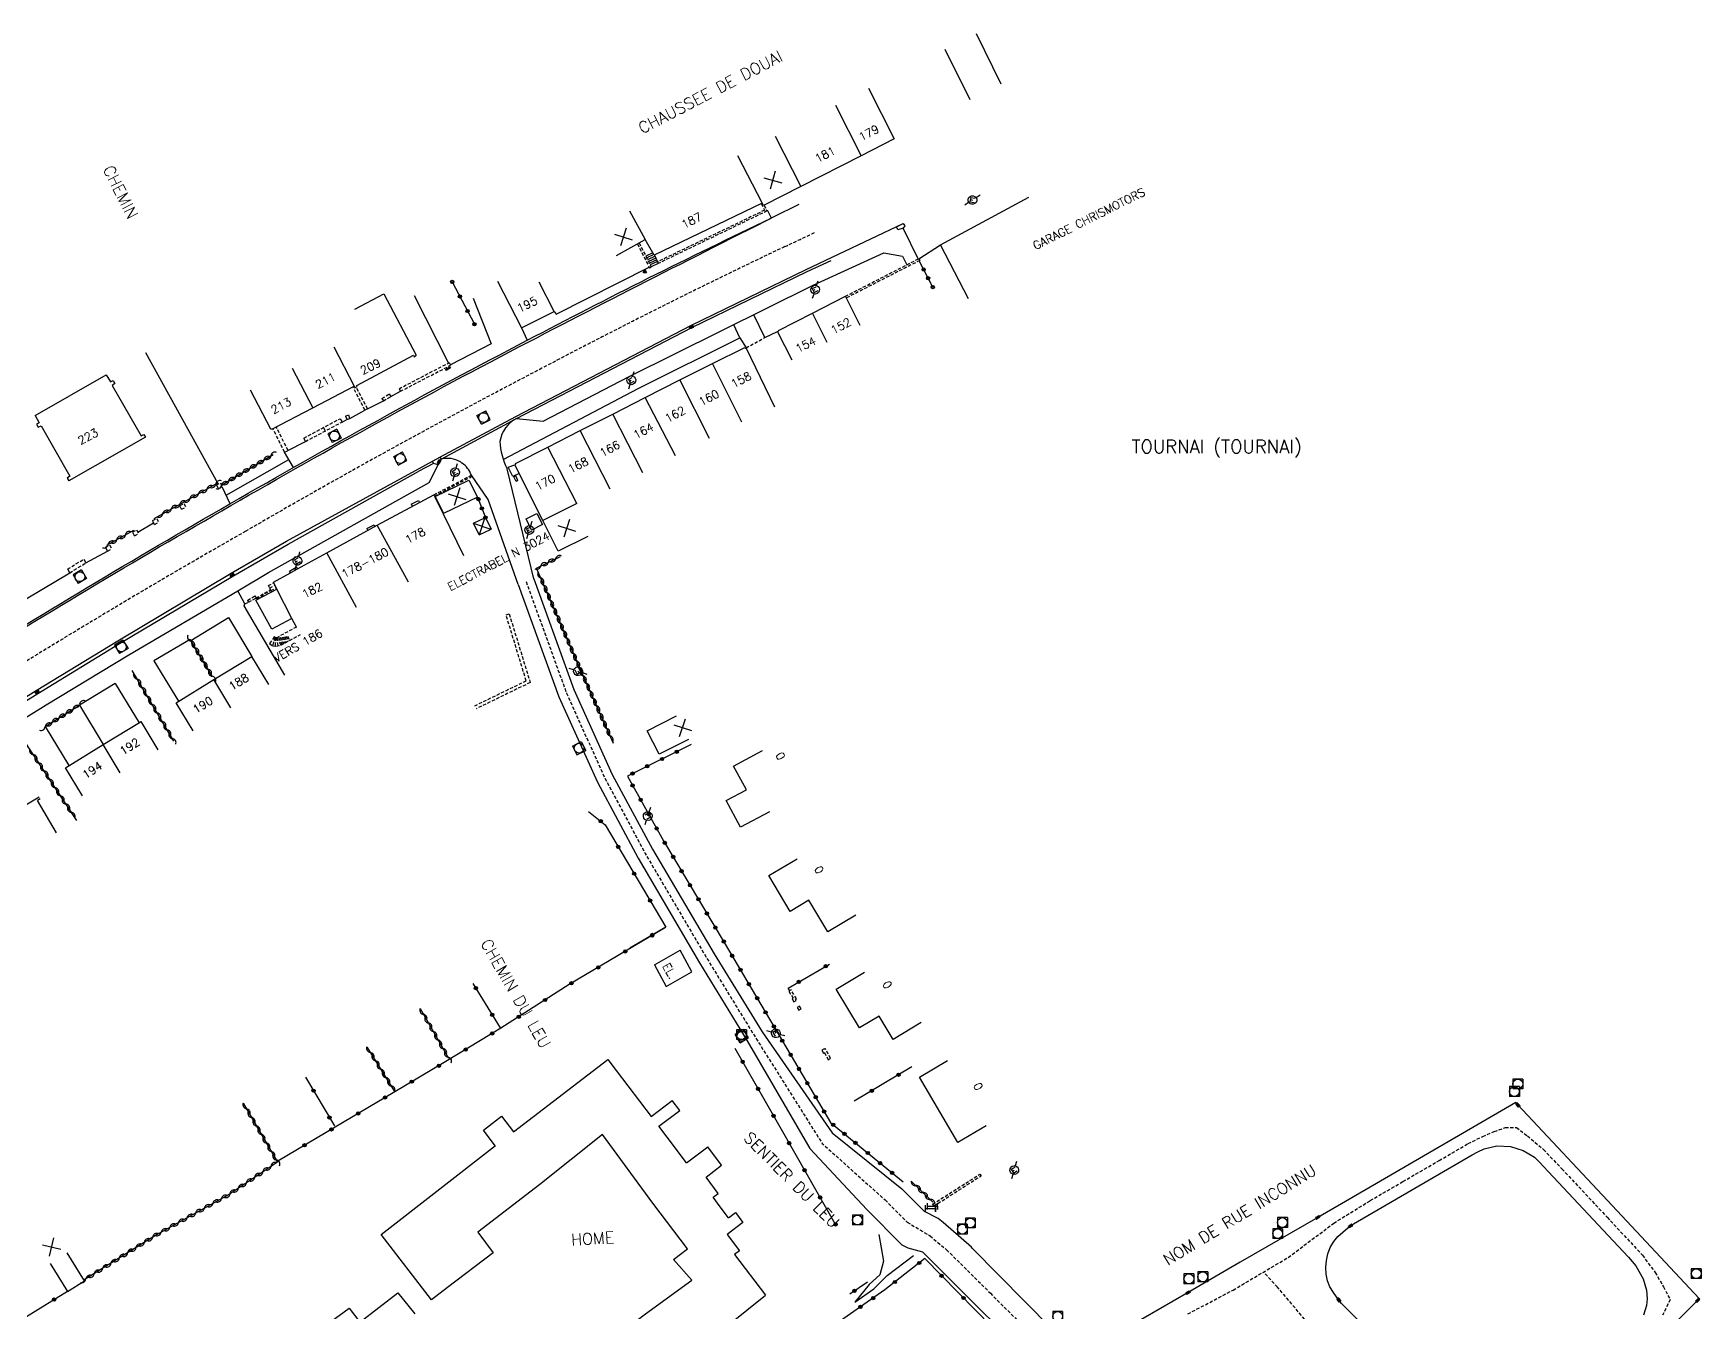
# Model space of a CAD drawing. Header units: millimetres. Extents: x 79000 to 80000, y 143000 to 144000.
# Drawn here: x 79348.8 to 79602.6, y 143354.6 to 143549.2 of the extents above; entities that cross this region are included whole.
import ezdxf
from ezdxf.enums import TextEntityAlignment as Align

# ---------------------------------------------------------------- set-up
doc = ezdxf.new("R2010")
doc.units = ezdxf.units.MM
doc.linetypes.add('DASHED', pattern=[0.75, 0.5, -0.25])
doc.layers.get('0').update_dxf_attribs({"linetype": 'CONTINUOUS'})
for name, color, linetype in [('W0001', 6, 'DASHED'), ('W0008', 7, 'CONTINUOUS'), ('W0100', 7, 'CONTINUOUS'), ('W0112', 1, 'DASHED'), ('W0310', 3, 'CONTINUOUS'), ('W0322', 7, 'CONTINUOUS'), ('W0330', 7, 'CONTINUOUS'), ('W0334', 7, 'CONTINUOUS'), ('W0400', 7, 'CONTINUOUS'), ('W0420', 7, 'CONTINUOUS'), ('W0471', 7, 'CONTINUOUS'), ('W0851', 7, 'CONTINUOUS'), ('W0980', 7, 'CONTINUOUS'), ('W0984', 7, 'CONTINUOUS'), ('W0989', 7, 'CONTINUOUS'), ('W0991', 7, 'CONTINUOUS'), ('W1102', 7, 'CONTINUOUS'), ('W1474', 7, 'CONTINUOUS')]:
    doc.layers.add(name, color=color, linetype=linetype)
doc.styles.get("Standard").update_dxf_attribs({"font": 'romans.shx', "width": 0.85})

# ---------------------------------------------------------------- blocks, each defined once
blk = doc.blocks.new('T420')
for p, q in [((0.75, 0.75), (-0.75, 0.75)), ((-0.75, 0.75), (-0.75, -0.75)), ((0.75, 0.75), (0.75, -0.75)), ((0.75, -0.75), (-0.75, -0.75))]:
    blk.add_line(p, q)
blk.add_ellipse((0, 0), major_axis=(-0.53, 0.53), ratio=1, start_param=3.926991, end_param=10.210176)
blk = doc.blocks.new('t322o')
at = {"color": 0, "linetype": 'Continuous'}
for radius in [0.25, 0.15]:
    blk.add_circle((0, 0), radius, dxfattribs=at)
blk = doc.blocks.new('t310o')
at = {"color": 0, "linetype": 'Continuous'}
for centre, start, end in [((-0.5, 0.38), 216.8699, 323.1304), ((0.5, -0.37), 36.8699, 143.1303)]:
    blk.add_arc(centre, 0.625, start, end, dxfattribs=at)
blk = doc.blocks.new('T471')
for p, q in [((-0.333334, 0.333334), (-0.333334, -0.333334)), ((-0.333334, 0.333334), (0.333334, 0.333334)), ((-0.333334, 0), (0, 0)), ((0.500001, 0.500001), (1.000002, 1.000002)), ((-0.500001, -0.500001), (-1.000002, -1.000002)), ((-0.333334, -0.333334), (0.333334, -0.333334))]:
    blk.add_line(p, q)
blk.add_ellipse((0, 0), major_axis=(0.471405, 0.471405), ratio=1, start_param=5.4977871438, end_param=11.780972451)
blk = doc.blocks.new('t991o')
at = {"color": 0, "linetype": 'Continuous'}
for p, q in [((-1, 1), (1, -1)), ((-1, -1), (1, 1))]:
    blk.add_line(p, q, dxfattribs=at)
blk = doc.blocks.new('T851')
for p, q in [((-0.25, -0.15), (0, 0.32)), ((0, 0.32), (0.25, -0.15)), ((-0.25, -0.15), (0.25, -0.15))]:
    blk.add_line(p, q)
for major_axis in [(-0.106, 0.106), (-0.0354, 0.0354), (-0.0236, 0.0236)]:
    blk.add_ellipse((0, 0), major_axis=major_axis, ratio=1, start_param=3.926991, end_param=10.210176)
blk = doc.blocks.new('T400')
for p, q in [((-0.15, 0.3), (0.15, 0.3)), ((-0.15, -0.25), (-0.15, 0.3)), ((-0.15, 0.15), (0.15, 0.15)), ((-0.15, 0), (0.15, 0)), ((0.15, 0.3), (0.15, -0.25)), ((-0.15, -0.15), (0.15, -0.15)), ((-0.15, -0.25), (-0.15, -0.3)), ((-0.15, -0.3), (0.15, -0.3)), ((0.15, -0.3), (0.15, -0.25))]:
    blk.add_line(p, q)
blk = doc.blocks.new('T1474')
at = {"color": 0, "linetype": 'Continuous', "flags": 128}
for points in [[(-0.75, -0.5), (-0.75, 0.5)], [(-0.75, 0), (0.75, 0)], [(0.75, 0), (0.75, -0.5), (0.75, 0.5)]]:
    blk.add_lwpolyline(points, dxfattribs=at)

msp = doc.modelspace()

# ---------------------------------------------------------------- linework, layer by layer
at = {"layer": 'W0001'}
msp.add_lwpolyline([(79467.79, 143518.95, -0.003365), (79463.09, 143516.72, 0.010296), (79426.15, 143498.23, 0.011449), (79381.09, 143473.44, 0.010017), (79341.24, 143449.67), (79327.84, 143441.47), (79320.81, 143436.98), (79309.64, 143429.95), (79283.84, 143412.99), (79279.34, 143410.09, 0.015358), (79234.88, 143377.73, 0.013678), (79178.09, 143330.46, 0.008242), (79139.73, 143295.32, 0.000587), (79075.69, 143234.77, -0.000167), (79000, 143163.3)], format="xyb", dxfattribs=at)
at = {"layer": 'W0001', "flags": 128}
msp.add_lwpolyline([(79423.75, 143465.78), (79429.88, 143448.82), (79435.74, 143435.86), (79441.87, 143424.42), (79451.24, 143408.49), (79458.52, 143396.63), (79468.8, 143380.33), (79478.35, 143371.75)], dxfattribs=at)
at = {"layer": 'W0001'}
for points in [[(79524.43, 143354.41), (79531.31, 143358.04), (79539.69, 143363), (79546.61, 143368.21), (79552.16, 143371.64), (79557.13, 143374.53), (79562.65, 143377.74), (79567.06, 143380.3), (79569.28, 143381.39), (79571.03, 143382.16), (79572.72, 143382.74), (79574.41, 143382.76), (79576.08, 143381.49), (79578.53, 143379.4), (79581.33, 143376.46), (79588.22, 143369.1), (79593.57, 143363.35), (79595.51, 143360.73), (79596.77, 143358.55), (79597.79, 143356.6), (79596.65, 143354.21)], [(79478.35, 143371.75), (79481.73, 143368.35), (79485.2, 143366.28), (79487.7, 143364.16), (79494.37, 143357.56), (79500.55, 143351.35)], [(79542.17, 143353.6), (79538.06, 143358.49), (79535.92, 143360.77)]]:
    msp.add_lwpolyline(points, dxfattribs=at)
at = {"layer": 'W0008', "flags": 128}
msp.add_lwpolyline([(79335.64, 143451.51, -0.010014), (79378.84, 143477.34, -0.011443), (79424.07, 143502.21, -0.003234), (79465.28, 143523.19, 0.044302), (79465.28, 143523.19, -0.000006)], format="xyb", dxfattribs=at)
at = {"layer": 'W0008'}
for points in [[(79302.44, 143419.32), (79302.33, 143419.58), (79304.29, 143420.83), (79318.64, 143430.12), (79333.05, 143439.2), (79349.19, 143449.21), (79361.65, 143456.77), (79378.86, 143467.04), (79387.29, 143471.93), (79410.63, 143484.71), (79422.18, 143490.89), (79448.82, 143504.74), (79466.33, 143513.23), (79481.11, 143520.25), (79481.11, 143520.25), (79481.11, 143520.25), (79481.36, 143519.86)], [(79424.94, 143466.22), (79420.86, 143482.94)], [(79422.56, 143465.34), (79417.98, 143478.28), (79415.42, 143481.96)], [(79422.56, 143465.34), (79428.73, 143448.26), (79434.63, 143435.27), (79440.79, 143423.74), (79450.12, 143407.82), (79457.37, 143395.96), (79466.93, 143379.55), (79475.59, 143370.27)], [(79424.94, 143466.22), (79431.03, 143449.38), (79436.85, 143436.46), (79442.95, 143425.11), (79452.35, 143409.16), (79459.66, 143397.3), (79470.32, 143381.97), (79480.89, 143373.45)], [(79387.06, 143451.56), (79380.87, 143462.09), (79380.97, 143462.4)], [(79584.33, 143338.77), (79601.97, 143356.47), (79602.23, 143356.74), (79588.96, 143370.89), (79574.64, 143386.19), (79574.3, 143386.55), (79547.77, 143371.15), (79544.18, 143369.08), (79532.39, 143362.27), (79524.45, 143357.65), (79515.33, 143352.38)], [(79549.17, 143367.78), (79549.63, 143368.1), (79567.65, 143378.62), (79568.54, 143379.08), (79569.49, 143379.49), (79571.45, 143379.97), (79573.5, 143379.87), (79575.43, 143379.25), (79577.16, 143378.24), (79577.92, 143377.5), (79579.25, 143376.08), (79591.48, 143363.05), (79592.58, 143361.73), (79593.7, 143359.73), (79594.2, 143358.02), (79594.3, 143356.72), (79594.22, 143355.68), (79593.76, 143354.22)], [(79503.63, 143352.23), (79491.65, 143364.35), (79491.48, 143364.54), (79487.21, 143368.32), (79486.42, 143368.9), (79484.35, 143369.97), (79483.68, 143370.65), (79480.89, 143373.45)], [(79475.59, 143370.27), (79480.93, 143364.92), (79481.8, 143364.47), (79484.05, 143363.85), (79490.05, 143357.86), (79497.98, 143349.95)], [(79477.41, 143366.51), (79478.14, 143362.43), (79477.54, 143360.37), (79475.95, 143358.89), (79473.78, 143356.21), (79476.66, 143358.24), (79478.67, 143360.25), (79482.66, 143363.27)], [(79565.51, 143338.16), (79547.81, 143356.01), (79547.39, 143356.52), (79546.58, 143357.64), (79546.04, 143358.51), (79545.64, 143359.45), (79545.44, 143360.47), (79545.41, 143361.49), (79545.49, 143362.54), (79545.74, 143363.52), (79546.09, 143364.49), (79546.62, 143365.42), (79547.23, 143366.16), (79548.77, 143367.49), (79549.22, 143367.83)]]:
    msp.add_lwpolyline(points, dxfattribs=at)
for points in [[(79422.29, 143490.6, 0.226997), (79419.75, 143487.11, 0.101095), (79420.86, 143482.94, 0.101095)], [(79415.42, 143481.96, 0.152237), (79413.99, 143483.81), (79413.74, 143483.97, 0.194899), (79410.83, 143484.42)]]:
    msp.add_lwpolyline(points, format="xyb", dxfattribs=at)
at = {"layer": 'W0100'}
for p, q in [((79437.5, 143515.39), (79441.87, 143517.82)), ((79491.04, 143508.76), (79486.79, 143517.01)), ((79397.69, 143507.21), (79402.12, 143509.54)), ((79402.12, 143509.54), (79407.03, 143500.2)), ((79474.57, 143504.71), (79472.32, 143509.17)), ((79464.22, 143499.43), (79462.01, 143503.81)), ((79461.59, 143492.3), (79457.21, 143501.33)), ((79349.05, 143491.06), (79359.87, 143497.24)), ((79381.75, 143494.93), (79384.87, 143488.99)), ((79409.87, 143478.69), (79411.13, 143476.1)), ((79409.92, 143478.71), (79411.17, 143476.12)), ((79416.36, 143478.63), (79411.17, 143476.12)), ((79415.76, 143474.66), (79417.55, 143475.52)), ((79416.62, 143472.88), (79415.76, 143474.66)), ((79416.62, 143472.88), (79418.41, 143473.73)), ((79433.11, 143472.62), (79428.63, 143470.4)), ((79388.08, 143460.19), (79385.05, 143458.54)), ((79388.81, 143458.86), (79388.08, 143460.19)), ((79384.6, 143450.12), (79382.01, 143454.39)), ((79373.09, 143443.08), (79370.49, 143447.36)), ((79367.78, 143440.2), (79365.19, 143444.48)), ((79356.25, 143433.2), (79353.65, 143437.48)), ((79349.82, 143432.73), (79349.39, 143432.47)), ((79352.29, 143427.57), (79349.39, 143432.47)), ((79443.26, 143407.52), (79447.17, 143409.72)), ((79443.26, 143407.52), (79445.07, 143404.22)), ((79442.75, 143384.44), (79445.96, 143386.87)), ((79448.17, 143377.38), (79451.37, 143379.8)), ((79454.53, 143369.02), (79455.59, 143369.82)), ((79398.43, 143353.15), (79404.23, 143357.61)), ((79404.23, 143357.61), (79406.79, 143354.41))]:
    msp.add_line(p, q, dxfattribs=at)
for points in [[(79479.76, 143533.1), (79479.76, 143533.1), (79479.76, 143533.1), (79479.76, 143533.1), (79479.76, 143533.1), (79479.76, 143533.1), (79474.7, 143530.53), (79465.54, 143525.88), (79459.86, 143522.98), (79459.67, 143523.33), (79443.21, 143515.42), (79441.87, 143517.82)], [(79486.79, 143517.01), (79500.22, 143524.22)], [(79462.01, 143503.81), (79462.18, 143503.89), (79462.14, 143503.98), (79467.29, 143506.59), (79472.32, 143509.17)], [(79384.87, 143488.99), (79385.02, 143489.07), (79385.08, 143488.96), (79391.3, 143492.22), (79397.57, 143495.5), (79397.7, 143495.26), (79398.06, 143495.45), (79397.99, 143495.6), (79406.59, 143500.19), (79406.69, 143499.97), (79407.03, 143500.2)], [(79428.63, 143470.4), (79426.3, 143475.08), (79422.02, 143483.56), (79422.18, 143483.64), (79422.12, 143483.76), (79427.07, 143486.24), (79431.99, 143488.75), (79436.93, 143491.25), (79441.84, 143493.76), (79447.13, 143496.46), (79452.08, 143498.95), (79457.04, 143501.36), (79457.09, 143501.27), (79457.21, 143501.33)], [(79359.87, 143497.24), (79360.52, 143496.14), (79360.91, 143496.35), (79361.16, 143495.92), (79360.78, 143495.62), (79365.17, 143487.97), (79365.61, 143488.17), (79365.86, 143487.75), (79354.18, 143481.08)], [(79349.05, 143491.06), (79349.66, 143489.94), (79349.28, 143489.71), (79349.52, 143489.28), (79349.99, 143489.45), (79354.34, 143481.79), (79353.94, 143481.51), (79354.18, 143481.08)], [(79409.92, 143478.71), (79415.03, 143481.19), (79416.36, 143478.63)], [(79385.05, 143458.54), (79382.64, 143462.95), (79385.84, 143464.64), (79385.34, 143465.59), (79385.3, 143465.67), (79387.89, 143467.12), (79388.96, 143467.72), (79393.42, 143470.15), (79401.09, 143474.34), (79409.72, 143478.97), (79409.87, 143478.69)], [(79417.55, 143475.52), (79418.41, 143473.73)], [(79370.49, 143447.36), (79376.24, 143450.89), (79382.01, 143454.39)], [(79353.65, 143437.48), (79359.42, 143440.98), (79365.19, 143444.48)], [(79448.45, 143441.78), (79444, 143439.51), (79442.18, 143443.08), (79446.63, 143445.36)], [(79460.76, 143430.78), (79456.35, 143428.41), (79454.17, 143432.47), (79457.25, 143434.12), (79455.31, 143437.73), (79459.71, 143440.11)], [(79349.67, 143432.99), (79341.78, 143428.32), (79342.29, 143427.46), (79338.41, 143425.17)], [(79473.93, 143415.05), (79469.63, 143412.51), (79466.77, 143417.33), (79463.92, 143415.63), (79460.68, 143421.07), (79464.98, 143423.63)], [(79445.07, 143404.22), (79448.98, 143406.41), (79447.17, 143409.72)], [(79483.87, 143398.74), (79479.59, 143396.16), (79477.44, 143399.71), (79474.45, 143397.92), (79470.93, 143403.82), (79475.22, 143406.39)], [(79421.85, 143382.11), (79436.2, 143393.08), (79436.2, 143393.08)], [(79493.75, 143383.02), (79489.45, 143380.47), (79483.57, 143390.39), (79487.87, 143392.94)], [(79448.17, 143377.38), (79445.21, 143381.28), (79443.94, 143382.94), (79447.11, 143385.36), (79445.96, 143386.87)], [(79419.06, 143379.98), (79417.24, 143382.37), (79420.02, 143384.49), (79421.85, 143382.11)], [(79401.7, 143366.5), (79401.7, 143366.5), (79419.09, 143380)], [(79454.53, 143369.02), (79453.27, 143370.71), (79452.19, 143372.14), (79452.97, 143372.74), (79451.16, 143375.18), (79453.47, 143377.03), (79451.37, 143379.8)], [(79351.33, 143362.08), (79353.98, 143357.84), (79356.56, 143359.45), (79353.91, 143363.7)], [(79448.78, 143348.13), (79460.14, 143357.26), (79460.14, 143357.26)], [(79395.64, 143351.01), (79394, 143353.19), (79396.8, 143355.3), (79398.43, 143353.15)]]:
    msp.add_lwpolyline(points, dxfattribs=at)
msp.add_lwpolyline([(79419.4, 143511.49, 0.225326), (79419.4, 143511.49), (79423.06, 143504.38), (79428.01, 143506.87), (79425.73, 143511.31)], format="xyb", dxfattribs=at)
at = {"layer": 'W0100', "flags": 128}
for points in [[(79411.13, 143476.1), (79414.21, 143469.74)], [(79436.2, 143393.08), (79437.45, 143391.45), (79442.75, 143384.44)], [(79418.9, 143340.24), (79426.1, 143345.73), (79433.29, 143351.23), (79434.92, 143349.12), (79441.89, 143354.4), (79448.94, 143359.53), (79446.19, 143362.67), (79448.31, 143364.29), (79443.03, 143371.27), (79435.39, 143381.68), (79425.83, 143374.11), (79416.38, 143366.85), (79418.74, 143363.7), (79411.79, 143358.4), (79409.35, 143356.53), (79401.7, 143366.5)], [(79455.59, 143369.82), (79456.72, 143368.31), (79454.35, 143366.49), (79456.23, 143364.02), (79455.44, 143363.42), (79460.14, 143357.26)]]:
    msp.add_lwpolyline(points, dxfattribs=at)
at = {"layer": 'W0112'}
for p, q in [((79442.52, 143513.52), (79442.78, 143513.65)), ((79443.74, 143514.41), (79443.86, 143514.17)), ((79457.21, 143501.33), (79460.06, 143502.9)), ((79412.05, 143499.08), (79412.25, 143498.68)), ((79404.41, 143495.11), (79404.62, 143494.72)), ((79401.8, 143493.63), (79402.03, 143493.25)), ((79402.92, 143494.31), (79403.15, 143493.93)), ((79389.92, 143487.6), (79395.45, 143490.55)), ((79390.17, 143487.08), (79395.74, 143490.05)), ((79395.45, 143490.55), (79395.74, 143490.05)), ((79396.27, 143490.95), (79396.74, 143491.14)), ((79396.27, 143490.95), (79396.48, 143490.41)), ((79396.48, 143490.41), (79396.94, 143490.6)), ((79396.94, 143490.6), (79396.74, 143491.14)), ((79399.62, 143492.05), (79399.23, 143491.85)), ((79389.92, 143487.6), (79390.17, 143487.08)), ((79392.91, 143489.2), (79393.18, 143488.69)), ((79387.01, 143485.46), (79387.52, 143485.72)), ((79360.02, 143484.42), (79360.02, 143484.42)), ((79376.62, 143480.47), (79376.92, 143479.9)), ((79377.25, 143480.79), (79377.54, 143480.22)), ((79415.31, 143481.91), (79415.4, 143481.73)), ((79371.33, 143476.77), (79371.06, 143477.36)), ((79371.69, 143477.65), (79371.97, 143477.07)), ((79367.2, 143474.47), (79366.9, 143475.05)), ((79367.56, 143475.39), (79367.85, 143474.81)), ((79364.19, 143472.72), (79363.87, 143473.28)), ((79364.47, 143473.63), (79364.79, 143473.07)), ((79360.08, 143470.43), (79359.76, 143471)), ((79360.38, 143471.35), (79360.7, 143470.79)), ((79354.32, 143467.13), (79353.98, 143467.68)), ((79356.44, 143469.18), (79356.78, 143468.63)), ((79382.66, 143463.29), (79384.87, 143464.53)), ((79384.53, 143465.18), (79385.34, 143465.59)), ((79385.03, 143464.21), (79384.53, 143465.18)), ((79384.73, 143464.79), (79385.53, 143465.22)), ((79384.93, 143464.41), (79385.73, 143464.83)), ((79381.4, 143462.94), (79382.46, 143463.59)), ((79381.53, 143462.66), (79381.4, 143462.94)), ((79381.53, 143462.66), (79382.66, 143463.29)), ((79382.46, 143463.59), (79382.71, 143463.21)), ((79385.52, 143457.33), (79385.18, 143455.99)), ((79385.61, 143457.26), (79385.56, 143455.98)), ((79385.71, 143457.26), (79385.99, 143456.02)), ((79385.81, 143457.25), (79386.42, 143456.12)), ((79386.05, 143457.28), (79386.62, 143456.22)), ((79386.28, 143457.31), (79386.81, 143456.33)), ((79386.51, 143457.34), (79387, 143456.43)), ((79386.75, 143457.37), (79387.2, 143456.53)), ((79386.98, 143457.41), (79387.39, 143456.64)), ((79387.21, 143457.44), (79387.59, 143456.74)), ((79387.45, 143457.47), (79387.78, 143456.85)), ((79464.22, 143402.31), (79464.48, 143401.87)), ((79464.97, 143401.03), (79465.23, 143400.58)), ((79465.23, 143400.58), (79465.58, 143400.78)), ((79469.13, 143394.17), (79469.72, 143393.07)), ((79485.58, 143371.08), (79492.78, 143375.66)), ((79492.78, 143375.66), (79492.96, 143375.39))]:
    msp.add_line(p, q, dxfattribs=at)
for points in [[(79459.52, 143523.26), (79460.03, 143522.26), (79443.74, 143514.41)], [(79459.94, 143523.02), (79460.39, 143522.14), (79443.86, 143514.17)], [(79440.67, 143517.15), (79442.52, 143513.52)], [(79440.93, 143517.29), (79442.78, 143513.65)], [(79472.32, 143509.17), (79483.49, 143514.89), (79483.63, 143514.62), (79472.45, 143508.91)], [(79404.41, 143495.11), (79412.05, 143499.08)], [(79404.62, 143494.72), (79412.25, 143498.68)], [(79399.23, 143491.85), (79397.39, 143495.41)], [(79399.62, 143492.05), (79397.9, 143495.36)], [(79401.8, 143493.63), (79402.92, 143494.31)], [(79402.03, 143493.25), (79403.15, 143493.93)], [(79387.01, 143485.46), (79385.22, 143489.03)], [(79387.52, 143485.72), (79385.74, 143489.3)], [(79376.62, 143480.47), (79377.25, 143480.79)], [(79376.92, 143479.9), (79377.54, 143480.22)], [(79409.72, 143478.97), (79415.31, 143481.91)], [(79409.81, 143478.79), (79415.4, 143481.73)], [(79371.06, 143477.36), (79371.69, 143477.65)], [(79366.9, 143475.05), (79367.56, 143475.39)], [(79367.2, 143474.47), (79367.85, 143474.81)], [(79371.33, 143476.77), (79371.97, 143477.07)], [(79363.87, 143473.28), (79364.47, 143473.63)], [(79364.19, 143472.72), (79364.79, 143473.07)], [(79359.76, 143471), (79360.38, 143471.35)], [(79360.08, 143470.43), (79360.7, 143470.79)], [(79353.98, 143467.68), (79356.44, 143469.18)], [(79354.32, 143467.13), (79356.78, 143468.63)], [(79380.97, 143462.4), (79381.53, 143462.66)], [(79382.71, 143463.21), (79384.91, 143464.45)], [(79415.92, 143446.89), (79423.76, 143450.69), (79420.69, 143460.72), (79421.17, 143460.87), (79424.36, 143450.43), (79416.14, 143446.44)], [(79388.81, 143458.86), (79385.81, 143457.25), (79385.61, 143457.26), (79385.43, 143457.39), (79384.68, 143456.35), (79385.18, 143455.99), (79385.76, 143455.97), (79386.42, 143456.12), (79389.42, 143457.72)], [(79464.87, 143402.32), (79464.07, 143403.7), (79463.72, 143403.49)], [(79463.72, 143403.49), (79464.35, 143402.41), (79464.22, 143402.31)], [(79464.48, 143401.87), (79464.82, 143402.08), (79464.74, 143402.22), (79464.87, 143402.32)], [(79465.58, 143400.78), (79465.32, 143401.23), (79464.97, 143401.03)], [(79469.13, 143394.63), (79469.07, 143394.72), (79468.73, 143394.52)], [(79468.73, 143394.52), (79468.98, 143394.08), (79469.13, 143394.17)], [(79469.72, 143393.07), (79470.07, 143393.26), (79469.28, 143394.72), (79469.13, 143394.63)], [(79485.58, 143371.08), (79485.75, 143370.81), (79492.96, 143375.39)]]:
    msp.add_lwpolyline(points, dxfattribs=at)
at = {"layer": 'W0310'}
for p, q in [((79371.29, 143477.65), (79376.84, 143480.78)), ((79367.15, 143475.37), (79371.29, 143477.65)), ((79359.98, 143471.32), (79364.09, 143473.6)), ((79407.62, 143400.83), (79411.94, 143393.3)), ((79403.76, 143388.23), (79399.59, 143394.92)), ((79482.32, 143374.6), (79485.6, 143371.4))]:
    msp.add_line(p, q, dxfattribs=at)
for points in [[(79377.42, 143480.43), (79385.25, 143485.09)], [(79425.34, 143467.84), (79428.99, 143469.62)], [(79437.04, 143441.17), (79432.1, 143452.15), (79425.34, 143467.84)], [(79375.98, 143451.39), (79372.65, 143456.98)], [(79370.17, 143441.5), (79363.82, 143452.24)], [(79350.58, 143443.72), (79355.82, 143446.99)], [(79355.38, 143429.44), (79347.12, 143441.98)], [(79380.71, 143386.45), (79385.9, 143377.51), (79378.48, 143372.54), (79367.5, 143366.44), (79356.53, 143359.58)]]:
    msp.add_lwpolyline(points, dxfattribs=at)
at = {"layer": 'W0322'}
for p, q in [((79485.55, 143510.65), (79483.55, 143514.58)), ((79445, 143413.24), (79439.53, 143410.05)), ((79419.84, 143397.89), (79415.67, 143404.65)), ((79482.44, 143392), (79473.67, 143386.76)), ((79390.2, 143390.41), (79394.58, 143382.99)), ((79475.66, 143359.24), (79473.01, 143357.43))]:
    msp.add_line(p, q, dxfattribs=at)
for points in [[(79412.5, 143511.35), (79415.89, 143504.92)], [(79416.36, 143478.63), (79417.55, 143475.52)], [(79448.86, 143440.99), (79439.16, 143436.2), (79444.65, 143426.36), (79453.89, 143410.89), (79460.94, 143398.99), (79470.06, 143383.52), (79481.1, 143374.48)], [(79433.26, 143430.82), (79435.77, 143428.79), (79445, 143413.24)], [(79444.95, 143413.15), (79430.28, 143404.48), (79419.88, 143397.84), (79411.81, 143392.93), (79403.52, 143388.05), (79394.67, 143382.79), (79385.97, 143377.64)], [(79463.89, 143403.54), (79463.61, 143403.96), (79469.9, 143407.62)], [(79455.51, 143394.82), (79463.14, 143381.45), (79470.94, 143367.79)], [(79515.11, 143331.28), (79506.53, 143340.69), (79497.15, 143349.87), (79484.39, 143362.83), (79478.34, 143358.07)], [(79478.34, 143358.07), (79468.9, 143351.5), (79473.71, 143345.15)], [(79353.96, 143357.84), (79347.73, 143353.96), (79338.97, 143348.38)]]:
    msp.add_lwpolyline(points, dxfattribs=at)
at = {"layer": 'W0330'}
msp.add_lwpolyline([(79376.92, 143480.63), (79365.88, 143500.57)], dxfattribs=at)
at = {"layer": 'W0334'}
for p, q in [((79460.52, 143522.18), (79460.39, 143522.14)), ((79443.27, 143515.44), (79443.86, 143514.17)), ((79481.01, 143515.25), (79481.67, 143513.96)), ((79428.01, 143506.87), (79428.34, 143506.44)), ((79460.06, 143502.9), (79462.01, 143503.81)), ((79411.48, 143498.04), (79412.16, 143498.44)), ((79411.48, 143498.04), (79411.58, 143497.87)), ((79412.16, 143498.44), (79412.26, 143498.27)), ((79410.83, 143484.42), (79422.29, 143490.6)), ((79422.16, 143481.87), (79421.88, 143481.73)), ((79422.51, 143481.14), (79422.16, 143481.87)), ((79406.26, 143477.57), (79406.45, 143477.22)), ((79407.37, 143478.11), (79407.54, 143477.8)), ((79399.51, 143473.83), (79399.66, 143473.56)), ((79400.61, 143474.41), (79400.75, 143474.16)), ((79367.11, 143453.74), (79370.88, 143447.6)), ((79361.24, 143450.26), (79364.87, 143444.28)), ((79350.58, 143443.72), (79354.18, 143437.8))]:
    msp.add_line(p, q, dxfattribs=at)
msp.add_lwpolyline([(79198.91, 143354.68), (79199.78, 143358.61), (79209.11, 143366.29), (79222.57, 143377), (79230.58, 143383.23), (79244.48, 143393.77), (79266.23, 143409.55), (79275.52, 143415.98), (79279.73, 143418.79), (79305.84, 143435.92), (79323.99, 143447.43), (79331.49, 143452.17), (79335.55, 143451.73, -0.010014), (79378.69, 143477.6, -0.011443), (79423.93, 143502.48, -0.010294), (79461.04, 143521.05, -0.00047), (79461.04, 143521.05, -0.00047)], format="xyb", dxfattribs=at)
for points in [[(79461.07, 143521.07), (79460.52, 143522.18)], [(79483.4, 143514.84), (79481.11, 143519.52)], [(79422.29, 143490.6), (79426.32, 143490.19), (79439.43, 143496.98), (79467.44, 143510.84), (79478.19, 143515.8), (79481.01, 143515.25)], [(79443.02, 143515.76), (79441.95, 143515.27)], [(79443.16, 143515.5), (79442.09, 143515)], [(79483.49, 143514.88), (79486.79, 143517.01)], [(79428.34, 143506.44), (79442.49, 143513.59)], [(79443.36, 143515.26), (79442.23, 143514.73)], [(79443.48, 143514.98), (79442.36, 143514.47)], [(79443.61, 143514.71), (79442.5, 143514.2)], [(79443.73, 143514.44), (79442.63, 143513.93)], [(79443.86, 143514.17), (79442.76, 143513.66)], [(79411.96, 143499.03), (79406.75, 143509.26)], [(79415.71, 143508.87), (79418.42, 143501.92), (79412.24, 143498.72)], [(79460.06, 143502.9), (79458.39, 143506.36)], [(79420.27, 143484.37), (79440.91, 143495.19), (79456.27, 143502.87), (79457.21, 143501.33)], [(79423.06, 143504.38), (79423.93, 143502.48)], [(79456.27, 143502.87), (79455.33, 143504.85)], [(79412.26, 143498.27), (79411.58, 143497.87)], [(79399.62, 143492.03), (79402.03, 143493.25)], [(79403.15, 143493.93), (79404.62, 143494.72)], [(79395.74, 143490.05), (79396.48, 143490.41)], [(79396.94, 143490.6), (79399.23, 143491.85)], [(79388.36, 143483.15), (79387.01, 143485.46)], [(79387.51, 143485.74), (79390.17, 143487.08)], [(79378.11, 143478.91), (79387.66, 143484.34)], [(79379.88, 143464.36), (79384.57, 143467.15), (79409.02, 143480.83), (79410.35, 143483.52), (79410.83, 143484.42)], [(79410.35, 143483.52), (79409.68, 143483.73), (79407.43, 143482.55)], [(79422.69, 143482.23), (79421.72, 143481.78), (79420.99, 143483.17), (79422.02, 143483.56)], [(79378.72, 143477.62), (79377.5, 143480.2)], [(79422.51, 143481.14), (79422.22, 143481.01), (79421.88, 143481.73)], [(79406.26, 143477.57), (79407.37, 143478.11)], [(79364.65, 143473.31), (79367.07, 143474.72)], [(79426.24, 143474.45), (79424.56, 143473.6), (79423.76, 143475.3), (79425.37, 143476.11), (79426.24, 143474.45)], [(79399.51, 143473.83), (79400.61, 143474.41)], [(79356.78, 143468.63), (79360.08, 143470.43)], [(79341.26, 143459.37), (79354.32, 143467.13)], [(79387.89, 143467.12), (79387.74, 143467.36), (79388.77, 143467.95), (79388.96, 143467.72)], [(79303.7, 143419.85), (79307.37, 143419.64), (79318.77, 143427), (79334.55, 143436.99), (79350.73, 143447.05), (79363.31, 143454.64), (79379.88, 143464.36)], [(79380.97, 143462.4), (79379.88, 143464.36)], [(79372.73, 143456.84), (79378.48, 143460.3), (79382.01, 143454.39)], [(79372.65, 143456.98), (79367.11, 143453.74)], [(79361.24, 143450.26), (79355.82, 143446.99)], [(79355.82, 143446.99), (79359.42, 143440.98)]]:
    msp.add_lwpolyline(points, dxfattribs=at)
at = {"layer": 'W0334', "flags": 128}
for points in [[(79480.29, 143519.28), (79480.07, 143519.75), (79481.11, 143520.25), (79481.36, 143519.86), (79481.11, 143519.52)], [(79410.63, 143484.71), (79410.83, 143484.42), (79410.35, 143483.52), (79409.68, 143483.73), (79409.49, 143484.08)]]:
    msp.add_lwpolyline(points, close=True, dxfattribs=at)
for points in [[(79422.29, 143490.6), (79448.98, 143504.43), (79466.48, 143512.92), (79470.13, 143514.63)], [(79302.44, 143419.32), (79302.56, 143419.13), (79303.7, 143419.85), (79304.56, 143420.41), (79318.91, 143429.7), (79333.32, 143438.77), (79349.45, 143448.78), (79361.9, 143456.34), (79379.11, 143466.61), (79387.54, 143471.49), (79407.43, 143482.55)]]:
    msp.add_lwpolyline(points, dxfattribs=at)
at = {"layer": 'W1102'}
for p, q in [((79492.2, 143549.15), (79495.99, 143541.5)), ((79487.46, 143546.73), (79491.25, 143539.11)), ((79475.85, 143540.8), (79479.76, 143533.1)), ((79470.8, 143538.22), (79474.7, 143530.53)), ((79461.63, 143533.53), (79465.54, 143525.88)), ((79455.89, 143530.6), (79459.67, 143523.33)), ((79439.45, 143522.19), (79441.87, 143517.82)), ((79469.55, 143502.12), (79467.29, 143506.59)), ((79394.49, 143501.49), (79397.57, 143495.5)), ((79388.14, 143498.23), (79391.3, 143492.22)), ((79456.57, 143490.02), (79452.08, 143498.95)), ((79451.62, 143487.53), (79447.13, 143496.46)), ((79446.48, 143484.9), (79441.84, 143493.76)), ((79441.48, 143482.34), (79436.93, 143491.25)), ((79436.51, 143479.83), (79431.99, 143488.75)), ((79431.45, 143477.64), (79427.07, 143486.24)), ((79431.45, 143477.64), (79426.3, 143475.08)), ((79405.83, 143465.68), (79401.09, 143474.34)), ((79397.94, 143461.85), (79393.42, 143470.15)), ((79378.81, 143446.6), (79376.24, 143450.89)), ((79362, 143436.69), (79359.42, 143440.98))]:
    msp.add_line(p, q, dxfattribs=at)
msp.add_lwpolyline([(79388.08, 143460.19), (79385.84, 143464.64)], dxfattribs=at)

# ---------------------------------------------------------------- block references
at = {"layer": 'W0310'}
for p, rotation in [((79383.86, 143484.27), 30.7625523100996), ((79384.93, 143484.91), 30.7625523100996), ((79379.56, 143481.71), 30.7625523100996), ((79380.64, 143482.35), 30.7625523100996), ((79381.71, 143482.99), 30.7625523100996), ((79382.79, 143483.63), 30.7625523100996), ((79373.91, 143479.12), 29.37186215278291), ((79375.21, 143479.86), 29.37186215278291), ((79376.52, 143480.6), 29.37186215278291), ((79377.42, 143480.43), 30.7625523100996), ((79378.49, 143481.07), 30.7625523100996), ((79369.77, 143476.82), 28.86726435050891), ((79371.09, 143477.54), 28.86726435050891), ((79372.6, 143478.39), 29.37186215278291), ((79368.46, 143476.09), 28.86726435050891), ((79361.47, 143472.15), 29.09149408431445), ((79362.78, 143472.87), 29.09149408431445), ((79360.15, 143471.42), 29.09149408431445), ((79428.24, 143469.25), 25.9479672286199), ((79425.99, 143468.16), 25.9479672286199), ((79425.98, 143466.34), 113.3296382358342), ((79427.11, 143468.7), 25.9479672286199), ((79426.48, 143465.2), 113.3296382358342), ((79426.97, 143464.05), 113.3296382358342), ((79427.47, 143462.9), 113.3296382358342), ((79427.96, 143461.75), 113.3296382358342), ((79428.46, 143460.61), 113.3296382358342), ((79428.95, 143459.46), 113.3296382358342), ((79372.78, 143456.76), 120.775609858493), ((79429.45, 143458.31), 113.3296382358342), ((79429.94, 143457.16), 113.3296382358342), ((79430.44, 143456.01), 113.3296382358342), ((79373.42, 143455.69), 120.775609858493), ((79374.06, 143454.62), 120.775609858493), ((79374.7, 143453.54), 120.775609858493), ((79430.93, 143454.87), 113.3296382358342), ((79431.43, 143453.72), 113.3296382358342), ((79364.59, 143450.95), 120.5774247024113), ((79375.34, 143452.47), 120.775609858493), ((79375.98, 143451.39), 120.775609858493), ((79431.92, 143452.57), 113.3296382358342), ((79432.43, 143451.43), 114.1957374622289), ((79365.35, 143449.66), 120.5774247024113), ((79366.11, 143448.36), 120.5774247024113), ((79432.94, 143450.29), 114.1957374622289), ((79433.45, 143449.15), 114.1957374622289), ((79354.83, 143446.37), 31.9780045384973), ((79355.8, 143447.14), 210.148552356137), ((79366.87, 143447.07), 120.5774247024113), ((79367.64, 143445.78), 120.5774247024113), ((79433.96, 143448.01), 114.1957374622289), ((79434.48, 143446.87), 114.1957374622289), ((79350.58, 143443.72), 31.9780045384973), ((79351.64, 143444.39), 31.9780045384973), ((79352.7, 143445.05), 31.9780045384973), ((79353.76, 143445.71), 31.9780045384973), ((79368.4, 143444.49), 120.5774247024113), ((79434.99, 143445.73), 114.1957374622289), ((79435.5, 143444.59), 114.1957374622289), ((79436.01, 143443.45), 114.1957374622289), ((79369.16, 143443.2), 120.5774247024113), ((79369.93, 143441.91), 120.5774247024113), ((79436.53, 143442.31), 114.1957374622289), ((79348.78, 143439.46), 123.3596628379503), ((79349.61, 143438.21), 123.3596628379503), ((79350.43, 143436.96), 123.3596628379503), ((79351.26, 143435.7), 123.3596628379503), ((79352.08, 143434.45), 123.3596628379503), ((79352.9, 143433.2), 123.3596628379503), ((79353.73, 143431.94), 123.3596628379503), ((79354.55, 143430.69), 123.3596628379503), ((79408.12, 143399.96), 299.8399909566245), ((79408.87, 143398.66), 299.8399909566245), ((79409.61, 143397.36), 299.8399909566245), ((79410.36, 143396.05), 299.8399909566245), ((79400.05, 143394.17), 121.939883857886), ((79400.85, 143392.9), 121.939883857886), ((79411.11, 143394.75), 299.8399909566245), ((79411.85, 143393.45), 299.8399909566245), ((79401.64, 143391.63), 121.939883857886), ((79402.43, 143390.36), 121.939883857886), ((79403.23, 143389.08), 121.939883857886), ((79381.21, 143385.59), 300.1560331809568), ((79381.96, 143384.29), 300.1560331809568), ((79382.72, 143382.99), 300.1560331809568), ((79383.47, 143381.7), 300.1560331809568), ((79384.22, 143380.4), 300.1560331809568), ((79384.98, 143379.1), 300.1560331809568), ((79385.73, 143377.81), 300.1560331809568), ((79382.45, 143375.2), 213.8182328773616), ((79383.69, 143376.03), 213.8182328773616), ((79384.94, 143376.87), 213.8182328773616), ((79378.71, 143372.69), 213.8182328773616), ((79379.95, 143373.53), 213.8182328773616), ((79381.2, 143374.36), 213.8182328773616), ((79483.04, 143373.91), 315.697868484211), ((79484.11, 143372.86), 315.697868484211), ((79374.79, 143370.49), 209.0661618742621), ((79376.1, 143371.22), 209.0661618742621), ((79377.41, 143371.95), 209.0661618742621), ((79485.19, 143371.81), 315.697868484211), ((79369.54, 143367.57), 209.0661618742621), ((79370.85, 143368.3), 209.0661618742621), ((79372.16, 143369.03), 209.0661618742621), ((79373.47, 143369.76), 209.0661618742621), ((79365.66, 143365.29), 212.0030358699944), ((79366.94, 143366.09), 212.0030358699944), ((79368.23, 143366.84), 209.0661618742621), ((79361.85, 143362.91), 212.0030358699944), ((79363.12, 143363.7), 212.0030358699944), ((79364.39, 143364.5), 212.0030358699944), ((79358.03, 143360.52), 212.0030358699944), ((79359.3, 143361.32), 212.0030358699944), ((79360.58, 143362.11), 212.0030358699944), ((79356.76, 143359.73), 212.0030358699944)]:
    msp.add_blockref('t310o', p, dxfattribs=dict(at, rotation=rotation))
at = {"layer": 'W0322'}
for p, rotation in [((79484.23, 143513.24), 117.0873292694251), ((79412.5, 143511.35), 297.758907663553), ((79484.91, 143511.91), 117.0873292694251), ((79485.6, 143510.57), 117.0873292694251), ((79413.67, 143509.14), 297.758907663553), ((79414.83, 143506.93), 297.758907663553), ((79415.89, 143504.92), 297.758907663553), ((79416.48, 143478.32), 290.9340778041225), ((79417.02, 143476.92), 290.9340778041225), ((79417.55, 143475.52), 290.9340778041225), ((79446.66, 143439.9), 206.2507842684648), ((79439.94, 143436.59), 206.2507842684648), ((79442.18, 143437.69), 206.2507842684648), ((79444.42, 143438.8), 206.2507842684648), ((79439.95, 143434.78), 299.1415842932887), ((79441.17, 143432.59), 299.1415842932887), ((79435.1, 143429.33), 321.0083048400766), ((79442.39, 143430.41), 299.1415842932887), ((79443.61, 143428.23), 299.1415842932887), ((79437.76, 143425.44), 300.694066081847), ((79444.83, 143426.05), 300.8607454110368), ((79446.12, 143423.9), 300.8607454110368), ((79440.18, 143421.36), 300.694066081847), ((79447.4, 143421.76), 300.8607454110368), ((79448.68, 143419.61), 300.8607454110368), ((79442.61, 143417.27), 300.694066081847), ((79449.96, 143417.46), 300.8607454110368), ((79451.25, 143415.32), 300.8607454110368), ((79442.91, 143411.94), 210.5949090965088), ((79442.95, 143412.04), 210.242705592191), ((79452.53, 143413.17), 300.8607454110368), ((79453.81, 143411.03), 300.8607454110368), ((79438.82, 143409.53), 210.5949090965088), ((79455.08, 143408.88), 300.6293074467508), ((79434.73, 143407.11), 210.5949090965088), ((79456.36, 143406.72), 300.6293074467508), ((79469.33, 143407.29), 30.1822097989074), ((79416.1, 143403.95), 121.7141415059302), ((79430.64, 143404.69), 210.5949090965088), ((79457.63, 143404.57), 300.6293074467508), ((79465.22, 143404.9), 30.1822097989074), ((79426.63, 143402.15), 212.5445725078637), ((79458.91, 143402.42), 300.6293074467508), ((79418.6, 143399.91), 121.7141415059302), ((79422.63, 143399.59), 212.5445725078637), ((79460.18, 143400.27), 300.6293074467508), ((79418.6, 143397.07), 211.3154446795367), ((79461.45, 143398.12), 300.5067717893068), ((79462.72, 143395.96), 300.5067717893068), ((79414.55, 143394.6), 211.3154446795367), ((79463.99, 143393.81), 300.5067717893068), ((79410.48, 143392.15), 210.5053158845533), ((79456.69, 143392.76), 299.6972935061182), ((79465.26, 143391.66), 300.5067717893068), ((79480.4, 143390.78), 210.8260289779629), ((79391.41, 143388.36), 300.5734948263315), ((79406.38, 143389.73), 210.5053158845533), ((79459.04, 143388.63), 299.6972935061182), ((79466.53, 143389.5), 300.5067717893068), ((79476.32, 143388.35), 210.8260289779629), ((79402.29, 143387.32), 210.7127345995444), ((79467.8, 143387.35), 300.5067717893068), ((79393.82, 143384.27), 300.5734948263315), ((79398.21, 143384.89), 210.7127345995444), ((79461.39, 143384.51), 299.6972935061182), ((79469.07, 143385.19), 300.5067717893068), ((79470.46, 143383.18), 300.8503071876518), ((79394.13, 143382.47), 210.6304183715495), ((79472.18, 143381.78), 300.8503071876518), ((79390.04, 143380.05), 210.6304183715495), ((79463.75, 143380.38), 299.7385274209105), ((79473.84, 143380.42), 300.8503071876518), ((79475.72, 143378.88), 300.8503071876518), ((79466.1, 143376.26), 299.7385274209105), ((79477.6, 143377.34), 300.8503071876518), ((79479.43, 143375.85), 300.8503071876518), ((79468.46, 143372.13), 299.7385274209105), ((79470.82, 143368.01), 299.7385274209105), ((79483.56, 143362.15), 219.5717056525822), ((79486.96, 143360.21), 134.5700411588107), ((79473.7, 143357.9), 214.3571777865051), ((79479.84, 143359.26), 219.5717056525822), ((79351.94, 143356.58), 211.9549860307105), ((79474.6, 143355.47), 216.0810929623338), ((79476.55, 143356.82), 216.0810929623338), ((79490.3, 143356.83), 134.5700411588107)]:
    msp.add_blockref('t322o', p, dxfattribs=dict(at, rotation=rotation))
at = {"layer": 'W0400'}
for p, rotation in [((79448.93, 143504.48), 117.472028105135), ((79410.5, 143484.02), 331.5406021594656), ((79379.06, 143466.75), 120.1036773213341), ((79349.33, 143449.02), 121.8835578431066), ((79574.64, 143386.19), 223.1082458496093), ((79544.18, 143369.08), 299.9627532958984), ((79549.17, 143367.78), 124.7801895141602), ((79524.45, 143357.65), 300.1720123291015), ((79547.39, 143356.52), 219.2407226562499), ((79601.97, 143356.47), 135.0924263000488)]:
    msp.add_blockref('T400', p, dxfattribs=dict(at, rotation=rotation))
at = {"layer": 'W0420'}
for p, rotation in [((79417.28, 143490.72), 207.663093399949), ((79394.59, 143487.93), 26.4225631826635), ((79404.61, 143484.49), 207.663093399949), ((79355.86, 143466.52), 30.5630103402535), ((79362.15, 143455.85), 31.2691450233998), ((79431.8, 143440.44), 117.1070829395203), ((79456.56, 143396.63), 301.4580165462137)]:
    msp.add_blockref('T420', p, dxfattribs=dict(at, rotation=rotation))
for p in [(79456.5, 143396.87), (79574.1, 143388.23), (79574.62, 143389.38), (79474.15, 143368.68), (79490.1, 143367.3), (79491.33, 143368.23), (79538.81, 143368.3), (79538.09, 143366.62), (79524.58, 143359.74), (79526.69, 143360.05), (79601.76, 143360.52), (79504.61, 143354.03)]:
    msp.add_blockref('T420', p, dxfattribs=at)
at = {"layer": 'W0471'}
for p, rotation in [((79491.65, 143523.81), 349.033798929404), ((79467.72, 143510.18), 26.32138111929489), ((79439.75, 143496.39), 27.3700106486275), ((79412.93, 143482.4), 29.2240472880422), ((79424.23, 143473.63), 26.5350884993248), ((79388.96, 143468.94), 29.2888139457578), ((79431.64, 143452.15), 117.1070829395203), ((79442.25, 143430.12), 206.2507842684648), ((79461.74, 143397.09), 300.6293074467508), ((79498.01, 143376.28), 28.25954781393373)]:
    msp.add_blockref('T471', p, dxfattribs=dict(at, rotation=rotation))
at = {"layer": 'W0851'}
msp.add_blockref('T851', (79441.82, 143512.92), dxfattribs=at)
at = {"layer": 'W0991'}
for p, rotation in [((79461.26, 143526.81), 300.1615453803072), ((79438.54, 143518.19), 298.0610138582623), ((79413.21, 143478.68), 297.1239261169662), ((79417.03, 143474.21), 296.554011683333), ((79429.92, 143473.88), 296.5540027417628), ((79447.54, 143443.57), 27.10708293962904), ((79351.56, 143364.59), 31.97599543562147)]:
    msp.add_blockref('t991o', p, dxfattribs=dict(at, rotation=rotation))
at = {"layer": 'W1474'}
for p in [(79485.26, 143370.45), (79485.56, 143370.77)]:
    msp.add_blockref('T1474', p, dxfattribs=at)

# ---------------------------------------------------------------- texts
at = {"layer": 'W0980'}
msp.add_text('TOURNAI (TOURNAI)', height=2, dxfattribs=at).set_placement((79528.79, 143486.18), align=Align.MIDDLE)
at = {"layer": 'W0984'}
for s, rotation, p in [('GARAGE CHRISMOTORS', 26.554, (79509.38, 143520.96)), ('ELECTRABEL N 3024', 27.6346, (79419.57, 143468.87)), ('EL.', 298.7478, (79445.57, 143406.57))]:
    msp.add_text(s, height=1.25, rotation=rotation, dxfattribs=at).set_placement(p, align=Align.MIDDLE)
at = {"layer": 'W0989'}
for s, rotation, p in [('CHAUSSEE DE DOUAI', 27.6479, (79451.78, 143540.22)), ('CHEMIN', 296.7196, (79362.05, 143525.03)), ('CHEMIN DU LEU', 299.9132, (79422.17, 143403.13)), ('SENTIER DU LEU', 314.8835, (79464.14, 143374.8)), ('NOM DE RUE INCONNU', 31.7043, (79532.31, 143369.48)), ('HOME', 3.271, (79433.87, 143365.87))]:
    msp.add_text(s, height=1.75, rotation=rotation, dxfattribs=at).set_placement(p, align=Align.MIDDLE)
at = {"layer": 'W0991'}
for s, rotation, p in [('179', 27.7228, (79475.89, 143534.02)), ('181', 27.4174, (79469.23, 143530.74)), ('187', 26.554, (79448.92, 143520.7)), ('195', 25.8957, (79423.91, 143507.93)), ('152', 28.4314, (79471.63, 143504.66)), ('154', 26.1359, (79466.28, 143501.82)), ('209', 25.8762, (79400.07, 143498.48)), ('158', 27.24, (79456.45, 143496.47)), ('211', 27.3211, (79393.23, 143496.36)), ('213', 27.9257, (79386.46, 143492.54)), ('160', 27.5753, (79451.54, 143493.75)), ('162', 27.7791, (79446.41, 143491.23)), ('223', 27.2441, (79357.09, 143487.85)), ('164', 27.3632, (79441.6, 143488.72)), ('166', 28.1775, (79436.47, 143486)), ('168', 26.6961, (79431.66, 143483.49)), ('170', 27.2883, (79426.64, 143480.87)), ('178', 28.0432, (79406.88, 143472.79)), ('178-180', 27.7228, (79399.23, 143468.64)), ('182', 26.554, (79391.2, 143464.46)), ('VERS 186', 29.9196, (79389.04, 143456.04)), ('188', 31.8763, (79380.02, 143450.53)), ('190', 31.4885, (79374.56, 143447.03)), ('192', 32.03, (79363.42, 143440.7)), ('0', 298.3183, (79462.44, 143439.25)), ('194', 33.0987, (79357.74, 143437.1)), ('0', 300.8145, (79468.31, 143421.94)), ('0', 300.8292, (79478.7, 143404.46)), ('0', 300.6784, (79492.53, 143389))]:
    msp.add_text(s, height=1.25, rotation=rotation, dxfattribs=at).set_placement(p, align=Align.MIDDLE)

doc.saveas('drawing.dxf')
